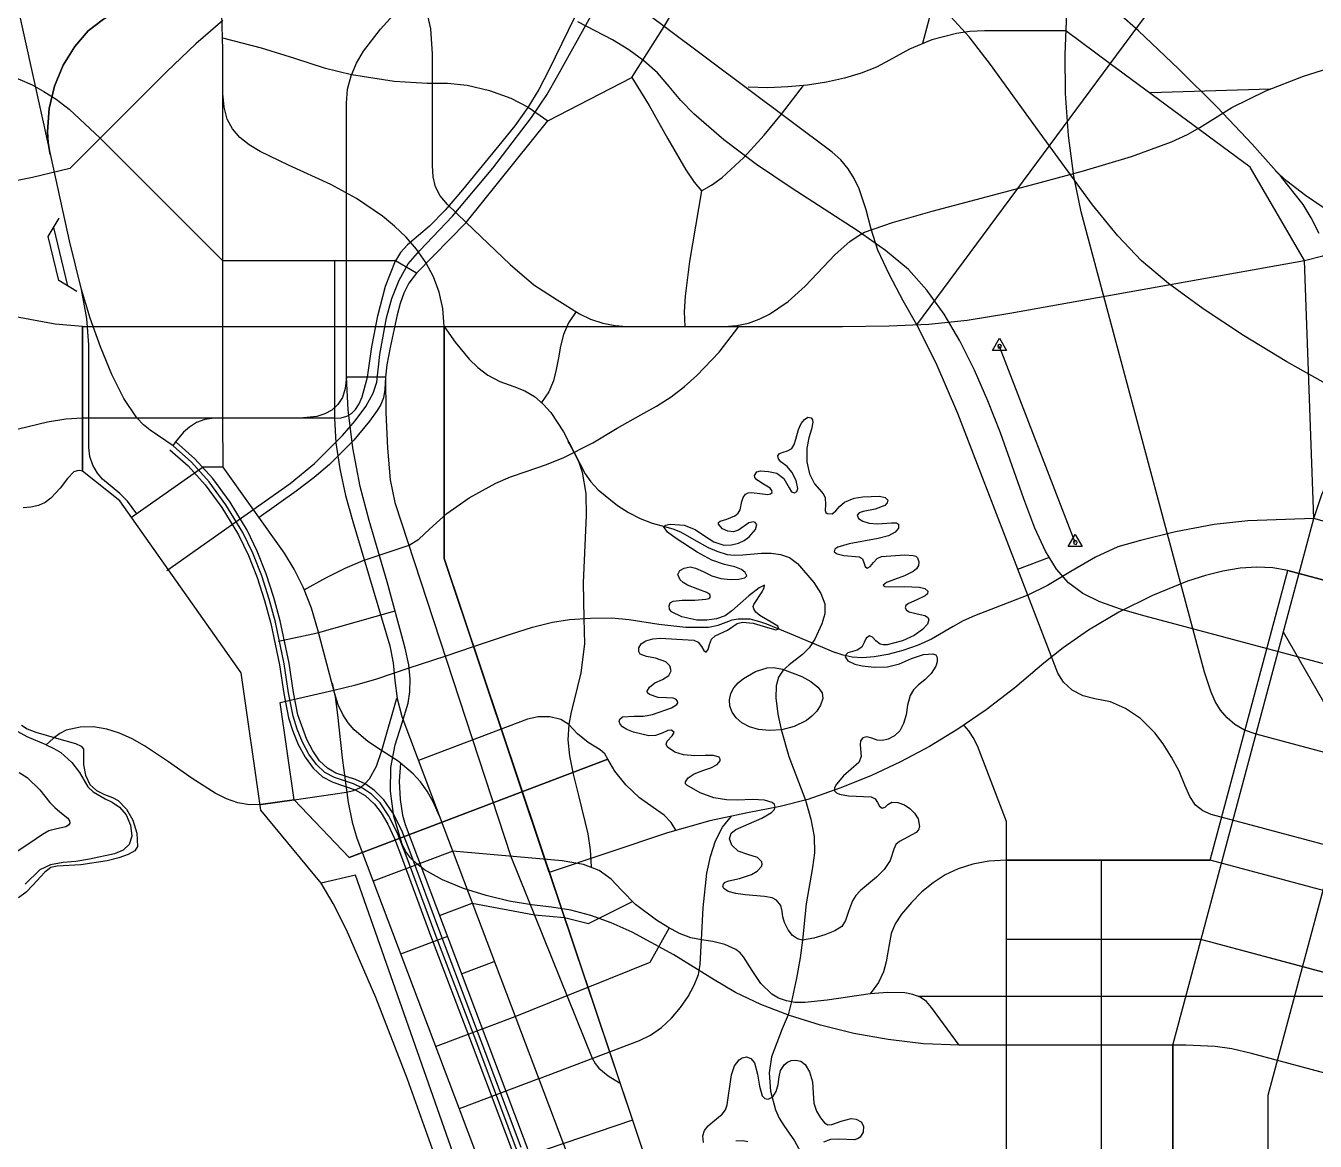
# Model space of a CAD drawing. Header units: millimetres. Extents: x 2 to 2848, y 1 to 2248.
# Drawn here: x 273.6 to 444.8, y 432.2 to 580.4 of the extents above; entities that cross this region are included whole.
import ezdxf

# ---------------------------------------------------------------- set-up
doc = ezdxf.new("R2010")
doc.units = ezdxf.units.MM
for name, color, linetype in [('100m', 7, 'CONTINUOUS'), ('1x', 7, 'CONTINUOUS'), ('1xx', 7, 'CONTINUOUS'), ('1x淵', 7, 'CONTINUOUS'), ('200m', 7, 'CONTINUOUS'), ('冶城港線', 7, 'CONTINUOUS'), ('基線', 7, 'CONTINUOUS'), ('市街地', 7, 'CONTINUOUS'), ('河川・湖沼', 7, 'CONTINUOUS'), ('浦州地鉄', 7, 'CONTINUOUS'), ('浦州市道', 7, 'CONTINUOUS'), ('浦州市電', 7, 'CONTINUOUS'), ('浦州環線', 7, 'CONTINUOUS'), ('海岸線', 7, 'CONTINUOUS'), ('清水線', 7, 'CONTINUOUS'), ('漣陽線', 7, 'CONTINUOUS'), ('端原單軌', 7, 'CONTINUOUS'), ('端原市道', 7, 'CONTINUOUS'), ('臨海線', 7, 'CONTINUOUS'), ('自轉車道・登山道', 7, 'CONTINUOUS'), ('航路', 7, 'CONTINUOUS'), ('西原電鉄', 7, 'CONTINUOUS'), ('車廠', 7, 'CONTINUOUS'), ('高速道路', 7, 'CONTINUOUS')]:
    doc.layers.add(name, color=color, linetype=linetype)

msp = doc.modelspace()

# ---------------------------------------------------------------- linework, layer by layer
at = {"layer": '100m', "color": 1}
msp.add_lwpolyline([(376.72152, 458.9245), (376.055693, 459.066356), (375.413223, 459.5378), (374.826758, 460.281644), (374.32895, 461.2407), (374.123176, 462.023877), (374.03766, 462.765438), (373.839142, 463.49378), (373.29436, 464.2373), (372.687382, 464.512823), (371.684367, 464.690181), (369.12408, 464.940675), (367.883738, 465.108948), (366.881216, 465.369331), (366.274978, 465.769392), (366.169987, 466.036667), (366.22349, 466.3567), (366.477108, 466.604446), (366.961371, 466.785006), (368.376361, 467.1037), (369.977518, 467.631044), (370.69449, 468.072416), (371.2739, 468.6853), (371.396988, 469.00915), (371.338266, 469.3282), (370.75014, 469.8745), (369.454061, 470.290563), (368.18703, 470.7403), (367.350997, 471.514011), (367.055686, 472.351238), (367.251178, 473.103545), (367.88755, 473.6225), (371.343056, 475.122763), (372.602913, 475.873189), (372.967375, 476.232788), (373.09829, 476.576), (373.000851, 476.916969), (372.71942, 477.178456), (371.669906, 477.493475), (370.080395, 477.582031), (368.08153, 477.5051), (366.639213, 477.533914), (364.954532, 477.831238), (363.152278, 478.465667), (361.35724, 479.5058), (361.213762, 479.690106), (361.209177, 479.919822), (361.57272, 480.456375), (362.35993, 480.997241), (363.48287, 481.4242), (364.5537, 481.777925), (365.388509, 482.219175), (365.813689, 482.707263), (365.818415, 482.956155), (365.65563, 483.2015), (364.926699, 483.453322), (363.811486, 483.430175), (362.439161, 483.373316), (360.93889, 483.524), (359.799846, 483.872925), (358.80268, 484.5409), (358.62496, 484.948556), (358.760425, 485.346125), (359.43757, 486.0339), (359.701306, 486.486063), (359.36127, 486.8162), (358.863651, 486.741992), (358.11121, 486.412738), (357.227384, 486.088789), (356.33561, 486.0305), (354.274045, 486.554013), (353.411403, 486.887848), (352.83348, 487.2399), (352.504408, 487.610845), (352.386264, 487.952438), (352.490477, 488.272636), (352.82848, 488.5794), (354.375653, 488.639025), (355.606361, 488.670891), (356.83001, 488.8731), (359.329854, 489.759588), (360.027216, 490.214452), (360.167554, 490.438337), (360.14225, 490.6574), (359.907806, 490.915006), (359.572704, 491.044814), (358.668492, 491.093163), (357.56555, 491.146705), (356.39981, 491.5497), (356.172234, 491.758681), (356.110353, 491.998152), (356.406698, 492.529713), (357.134896, 493.066692), (358.141, 493.5314), (358.973047, 494.041975), (359.287234, 494.67855), (359.138331, 495.323525), (358.58111, 495.8593), (357.235184, 496.364763), (356.014634, 496.5787), (355.180557, 496.905663), (354.990039, 497.23795), (354.99405, 497.7502), (355.299637, 498.249589), (355.953012, 498.645113), (356.853622, 498.90843), (357.90091, 499.0112), (360.030324, 498.8822), (362.3172, 498.7589), (362.900102, 498.502041), (363.309971, 497.930725), (363.633232, 497.375347), (363.95631, 497.1663), (364.215681, 497.510638), (364.382888, 498.188725), (364.630708, 498.89835), (365.13192, 499.3373), (366.782936, 500.077813), (368.07279, 500.9522), (368.777157, 501.140888), (370.1863, 500.9932), (372.387997, 500.3381), (373.211262, 500.141913), (373.60289, 500.2392), (373.436321, 500.605695), (372.812461, 501.015363), (371.06903, 502.0202), (370.551382, 502.474242), (370.272559, 502.893138), (370.188764, 503.243989), (370.2562, 503.4939), (371.370542, 505.18515), (371.665029, 505.749469), (371.68888, 506.0415), (370.959048, 505.707914), (369.598859, 504.654263), (367.36783, 502.6515), (366.46703, 501.979711), (365.303966, 501.569738), (364.012024, 501.391795), (362.72459, 501.4161), (360.730298, 501.835413), (359.33731, 502.5089), (359.069203, 502.867273), (359.020839, 503.301838), (359.182593, 503.698883), (359.54484, 503.9447), (360.759171, 504.065098), (362.41638, 504.087763), (363.885602, 504.181245), (364.352572, 504.307217), (364.53597, 504.5141), (364.409403, 504.811396), (364.036663, 505.071183), (362.827093, 505.544838), (361.456111, 506.068273), (360.881607, 506.390287), (360.47257, 506.7747), (360.195467, 507.481913), (360.434286, 507.98505), (361.024842, 508.312238), (361.80295, 508.4916), (362.516973, 508.330044), (363.528139, 507.858025), (364.69849, 507.312769), (365.89007, 506.9315), (367.139717, 506.801481), (368.267485, 506.8521), (369.069123, 507.034494), (369.34038, 507.2998), (369.129102, 507.727367), (368.625137, 508.124813), (367.740439, 508.489052), (366.38696, 508.817), (364.695312, 509.362888), (362.75993, 510.4409), (359.944693, 512.250738), (358.824025, 513.100414), (358.31021, 513.7962), (358.522694, 514.037659), (359.15816, 514.15745), (361.03451, 514.0126), (362.479649, 513.444841), (363.738668, 512.614975), (364.95806, 511.828722), (366.28432, 511.3918), (367.306298, 511.398454), (368.216884, 511.619805), (369.004372, 511.996356), (369.657056, 512.468613), (370.511188, 513.462264), (370.68563, 514.1248), (370.467089, 514.380836), (370.2124, 514.48328), (369.616586, 514.334713), (368.23327, 513.375), (367.573541, 513.150061), (366.809105, 513.219413), (366.092564, 513.558783), (365.57652, 514.1439), (365.571396, 514.378837), (365.801541, 514.551036), (366.706719, 514.837038), (367.770212, 515.261545), (368.198252, 515.606877), (368.47018, 516.0842), (368.699795, 517.174763), (368.862718, 517.699911), (369.15684, 518.1409), (369.498967, 518.320564), (369.964877, 518.365667), (371.07818, 518.234813), (372.117016, 518.113577), (372.489842, 518.170703), (372.70165, 518.3672), (372.680709, 518.649202), (372.434208, 518.928481), (371.560573, 519.48545), (370.672833, 520.051269), (370.408703, 520.34161), (370.36308, 520.6391), (370.678436, 521.095866), (371.162288, 521.227375), (372.22593, 521.1558), (373.328636, 520.923938), (374.26863, 520.2087), (374.947213, 518.979588), (375.274658, 518.461561), (375.66187, 518.3), (375.976366, 518.49723), (376.096006, 518.876105), (375.891374, 519.952638), (375.329282, 521.077302), (374.69104, 521.7978), (373.843851, 522.445763), (373.567479, 522.814702), (373.46218, 523.2147), (373.661099, 523.565566), (374.148089, 523.725275), (374.753996, 523.877747), (375.30967, 524.2069), (375.629018, 524.732188), (375.864383, 525.4446), (376.20506, 526.7519), (376.554856, 527.510547), (376.984216, 528.072075), (377.443684, 528.352016), (377.8838, 528.2659), (378.062632, 528.031468), (378.108225, 527.701761), (377.922953, 526.793963), (377.574507, 525.617383), (377.30941, 524.2469), (377.305808, 522.444639), (377.64997, 520.849463), (378.318012, 519.49753), (379.28605, 518.425), (379.586526, 518.065063), (379.7401, 517.648523), (379.779581, 516.759763), (379.750567, 515.98697), (379.818522, 515.715392), (379.99913, 515.5584), (380.652545, 515.545686), (381.160474, 515.927463), (381.666331, 516.500658), (382.31353, 517.0622), (383.606615, 517.604063), (384.74643, 517.8049), (386.953611, 517.859675), (387.721761, 517.707503), (388.07114, 517.3365), (387.992113, 516.977353), (387.653339, 516.650475), (386.3883, 516.1554), (384.791817, 515.843763), (384.23827, 515.656758), (383.99338, 515.3681), (384.155813, 514.906606), (384.724834, 514.538), (385.598472, 514.295469), (386.67476, 514.2122), (388.564939, 514.336), (389.198274, 514.332913), (389.48884, 514.1562), (389.456229, 513.625184), (389.025335, 513.09745), (388.144043, 512.619366), (386.76024, 512.2373), (382.936084, 511.566113), (381.429885, 511.111527), (381.017818, 510.828691), (380.92437, 510.499), (381.332256, 510.221769), (382.213951, 510.01395), (384.28102, 509.8049), (384.686156, 509.558773), (384.891274, 509.048113), (385.048187, 508.544745), (385.30871, 508.3205), (385.70807, 508.557939), (386.151535, 509.074238), (386.654708, 509.597867), (387.23319, 509.8573), (390.311745, 510.078638), (391.421239, 510.01878), (391.793068, 509.890951), (392.0142, 509.6768), (392.187953, 509.136838), (392.124382, 508.66085), (391.855443, 508.242313), (391.41309, 507.8747), (390.252956, 507.297295), (388.937284, 506.813763), (387.86269, 506.403748), (387.42579, 506.0469), (387.670969, 505.902054), (388.306475, 505.851261), (390.251787, 505.870563), (392.268361, 505.782258), (392.992944, 505.596957), (393.36283, 505.2638), (393.325741, 504.92851), (393.014707, 504.634022), (391.924105, 504.118), (390.79763, 503.616828), (390.441755, 503.340903), (390.34189, 503.0316), (390.52188, 502.723063), (390.890429, 502.51462), (391.938395, 502.264463), (392.976176, 502.014023), (393.331993, 501.805229), (393.49416, 501.4962), (393.31664, 500.899545), (392.670745, 500.154513), (391.560173, 499.371398), (389.98862, 498.6605), (387.97577, 498.1431), (387.455372, 498.120816), (387.042424, 498.228733), (386.452649, 498.672838), (386.033976, 499.150748), (385.61394, 499.3378), (385.202587, 499.024473), (384.935555, 498.421188), (384.59818, 497.801458), (383.9758, 497.4388), (382.744456, 497.056481), (382.465118, 496.815663), (382.385224, 496.556825), (382.749425, 496.030356), (383.68838, 495.5676), (384.670567, 495.349173), (386.255507, 495.173863), (388.034387, 495.20542), (389.59839, 495.6076), (391.215678, 496.318719), (392.800896, 496.831725), (394.036092, 496.944269), (394.42307, 496.787133), (394.60331, 496.454), (394.604999, 495.866345), (394.452832, 495.313238), (393.817608, 494.31805), (392.958976, 493.483213), (392.13828, 492.8235), (391.462056, 492.141944), (391.026307, 491.425475), (390.6732, 490.1098), (390.487168, 488.823623), (390.162355, 487.667563), (389.663549, 486.71597), (388.95554, 486.0432), (388.117616, 485.613684), (387.365206, 485.424375), (386.657273, 485.468578), (385.95278, 485.7396), (385.284925, 485.925469), (384.756284, 485.781375), (384.439291, 485.396194), (384.40638, 484.8588), (384.517362, 483.317438), (384.19993, 482.4924), (382.190779, 480.716175), (381.227364, 479.617097), (380.989362, 479.13587), (381.00275, 478.7463), (381.245578, 478.477551), (381.648397, 478.291211), (382.819962, 478.096213), (385.82852, 477.9301), (386.373387, 477.67075), (386.699237, 477.1819), (386.955132, 476.69035), (387.29013, 476.4229), (387.696975, 476.552192), (388.072947, 476.922788), (388.584637, 477.238989), (389.39863, 477.2051), (390.26427, 476.865402), (390.998244, 476.399413), (391.60389, 475.793717), (392.08455, 475.0349), (392.269849, 474.0204), (392.131444, 473.554569), (391.82688, 473.1949), (389.59601, 472.0089), (389.13075, 471.608064), (388.847271, 470.984338), (388.37337, 469.4944), (387.59162, 468.29407), (386.53941, 467.270113), (384.42126, 465.5202), (383.824102, 464.834303), (383.386326, 464.123395), (382.833891, 462.725588), (382.453898, 461.524861), (381.93629, 460.7193), (381.005853, 460.151103), (379.710356, 459.5965), (378.224196, 459.154622), (376.72177, 458.9246)], close=True, dxfattribs=at)
for points in [[(272.754324, 481.190597), (273.804818, 480.497184), (275.469109, 478.8592), (276.810747, 477.213791), (277.457927, 476.511096), (278.14127, 475.9539), (279.185163, 475.114303), (279.414957, 474.764554), (279.446904, 474.45945), (279.278694, 474.197453), (278.908018, 473.977022), (277.55003, 473.6547), (276.679605, 473.408342), (275.833815, 472.964913), (274.166871, 471.78245), (272.450662, 470.698538)], [(363.58586, 432.0364), (363.503809, 432.915129), (363.742046, 433.638542), (364.208403, 434.247737), (364.810713, 434.783813), (366.054515, 435.801002), (366.511672, 436.364313), (366.73611, 437.0189), (367.311184, 441.019763), (367.717052, 442.221111), (368.30562, 443.038), (368.729595, 443.301363), (369.287671, 443.404825), (369.865617, 443.215075), (370.3492, 442.5988), (370.747968, 441.13012), (371.004588, 439.513288), (371.394561, 438.234911), (371.72565, 437.874709), (372.19339, 437.7816), (372.777888, 438.102022), (373.218649, 438.810925), (373.504773, 439.748016), (373.62536, 440.753), (373.813524, 441.592008), (374.342905, 442.412613), (374.743561, 442.726966), (375.239133, 442.929861), (375.832825, 442.985679), (376.52784, 442.8588), (377.088492, 442.390545), (377.640387, 441.413238), (378.041499, 440.089486), (378.1498, 438.5819), (378.24349, 437.268658), (378.604881, 436.183388), (379.117175, 435.316123), (379.66357, 434.6569), (380.106351, 434.400611), (380.631862, 434.410994), (381.859785, 434.853775), (383.204761, 435.229244), (383.876587, 435.155486), (384.52421, 434.7814), (384.833465, 434.189119), (384.792506, 433.4276), (384.39104, 432.746331), (384.051899, 432.513755), (383.61877, 432.3948), (381.535379, 432.487), (380.442016, 432.446691), (379.50394, 432.0863)], [(369.466093, 432.135011), (368.820554, 432.276238), (367.896087, 432.203395)]]:
    msp.add_lwpolyline(points, dxfattribs=at)
at = {"layer": '1x', "color": 1}
for points in [[(461.88632, 479.5767), (436.95114, 486.2581), (435.422102, 486.805417), (434.145856, 487.538777), (433.092399, 488.434045), (432.231728, 489.467088), (431.533839, 490.613769), (430.96873, 491.849955), (430.11684, 494.4943), (413.73034, 555.6496), (412.741421, 560.365423), (412.033457, 565.792312), (411.640115, 571.36862), (411.59506, 576.5327), (412.027672, 587.69955)], [(484.27994, 496.4568), (441.18728, 508.0034), (439.189847, 508.372327), (437.068514, 508.464361), (434.849033, 508.306339), (432.557156, 507.925095), (430.218634, 507.347468), (427.859218, 506.600291), (423.180713, 504.704637), (418.72765, 502.452823), (414.706043, 500.059536), (411.321902, 497.739465), (408.78124, 495.7073), (404.913329, 492.429329), (401.118601, 489.515697), (397.353147, 486.928872), (393.573058, 484.631325), (389.734422, 482.585525), (385.79333, 480.753941), (381.705873, 479.099043), (377.42814, 477.5833), (373.775416, 476.647961), (369.42275, 475.812663), (364.414899, 474.754333), (358.79662, 473.1499), (343.1191, 467.8826), (329.14166, 509.5979), (329.14166, 540.4246), (328.972387, 542.784586), (328.488211, 544.982724), (327.724595, 547.024532), (326.717002, 548.91553), (325.500894, 550.661235), (324.111734, 552.267167), (322.584986, 553.738845), (320.956113, 555.081788), (317.533841, 557.40354), (314.128622, 559.276577), (308.50416, 561.8531), (304.742876, 563.642755), (303.247415, 564.548292), (302.014378, 565.534138), (301.04799, 566.655165), (300.35248, 567.966252), (299.932075, 569.522271), (299.791, 571.3781), (299.770389, 577.168133), (299.596712, 583.520863)], [(281.13848, 540.4246), (329.14166, 540.425), (366.34287, 540.4246), (367.997626, 540.53878), (369.544857, 540.863922), (370.993582, 541.373867), (372.352825, 542.042461), (374.838944, 543.750967), (377.075386, 545.780188), (381.087917, 549.96377), (383.008347, 551.69963), (383.978678, 552.387029), (384.96778, 552.9192), (388.660296, 554.239557), (393.939863, 555.751898), (407.156169, 559.210013), (414.040917, 561.084523), (420.408735, 563.008495), (425.733628, 564.946298), (427.840604, 565.909251), (429.4896, 566.8623), (433.74673, 569.482613), (438.243609, 571.708725), (443.242108, 573.669675), (449.0041, 575.4945)], [(281.13847, 540.4246), (281.13848, 521.2045)], [(343.1191, 467.8826), (354.14479, 434.9854), (358.32155, 422.5587), (358.687789, 420.906081), (358.944951, 418.71247), (359.344718, 413.292037), (359.946185, 407.476936), (360.455474, 404.789989), (361.17469, 402.4467), (362.04271, 400.776788), (363.190269, 398.979719), (366.003903, 395.33735), (368.975392, 392.186081), (370.320271, 391.002887), (371.46454, 390.1924), (373.852851, 388.947114), (375.335312, 388.403388), (377.030439, 388.017512), (378.953581, 387.868417), (381.120085, 388.03503), (383.545298, 388.596281), (386.24457, 389.6311), (411.82395, 401.3172), (444.97471, 416.4633)]]:
    msp.add_lwpolyline(points, dxfattribs=at)
at = {"layer": '1xx', "color": 2}
for points in [[(240.101, 690.196), (240.10105, 679.1336), (240.10105, 651.929), (240.334467, 640.399463), (240.90312, 630.6448), (241.446957, 626.983391), (242.302056, 623.0028), (244.3427, 615.299), (252.5147, 586.4161), (252.5147, 586.4161), (252.969694, 585.287158), (254.232129, 582.714662), (255.118069, 581.2688), (256.148187, 579.920111), (257.303257, 578.821282), (258.56405, 578.125), (269.03349, 574.5683), (272.81296, 573.210744), (274.449629, 572.491353), (276.030068, 571.643225), (277.638636, 570.590112), (279.359693, 569.255769), (283.47672, 565.4384)], [(332.08237, 554.2224), (329.58743, 556.6309), (328.628394, 557.77193), (328.027173, 558.982962), (327.716077, 560.306739), (327.62742, 561.786), (327.62742, 576.6367), (327.408151, 579.955038), (326.66119, 583.0198), (321.887, 598.682), (311.45138, 633.2156)], [(391.92737, 540.6117), (417.58565, 575.3139), (439.33728, 604.7369), (444.38235, 611.5651), (446.979678, 614.773553), (449.370091, 617.0311), (450.555003, 617.867567), (451.768944, 618.543447), (454.39159, 619.5163), (457.179653, 620.116311), (459.893171, 620.422537), (462.475141, 620.50952), (464.86856, 620.4518)], [(332.08237, 554.2224), (342.93352, 567.7396), (354.057, 573.4888), (358.36545, 580.2551), (366.71372, 594.4196), (369.668661, 599.258913), (372.66561, 603.9219), (373.383269, 605.248554), (373.917217, 606.647303), (374.542502, 609.354125), (374.758509, 611.428434), (374.78228, 612.2563)], [(405.32536, 508.1652), (397.35294, 528.8485), (394.474349, 535.560537), (391.92737, 540.6117), (390.085187, 543.830616), (388.265427, 547.27485), (386.751957, 550.564659), (385.82864, 553.3203), (385.193187, 555.925853), (384.250865, 558.7028), (383.603976, 560.061954), (382.807587, 561.351647), (381.837439, 562.534441), (380.66927, 563.5729), (358.36545, 580.2551), (330.30281, 601.1339), (321.887, 598.6819)], [(299.75151, 581.0367), (296.19385, 577.96325), (292.27925, 574.2409), (283.47672, 565.4384), (279.44729, 561.4089), (274.5052, 560.1995), (271.167235, 559.527384), (267.895524, 559.124425), (260.34999, 558.612), (258.494724, 558.362022), (256.748639, 557.867548), (255.112256, 557.138828), (253.586095, 556.186112), (252.170675, 555.019651), (250.866516, 553.649695), (249.674137, 552.086495), (248.59406, 550.3403)], [(425.88396, 444.9734), (439.8886, 497.2394), (444.6297, 514.9335), (443.387, 549.169), (436.17382, 561.5656), (417.58567, 575.3139), (411.68861, 579.6665), (400.88424, 579.6665), (398.965293, 579.583063), (397.165616, 579.34577), (393.883377, 578.487713), (390.95614, 577.248523), (388.30252, 575.7844), (386.543913, 574.87268), (384.530355, 574.079734), (382.304794, 573.412109), (379.910177, 572.87635), (377.389453, 572.479004), (374.785569, 572.226616), (372.141472, 572.125732), (369.50011, 572.1829)], [(332.08239, 554.2224), (325.4875, 547.4872), (322.68117, 549.1242), (299.79083, 549.1242), (299.79083, 572.3042)], [(422.93645, 571.5104), (438.81145, 571.9734)], [(328.49819, 475.4597), (327.73839, 477.210336), (326.900078, 478.693904), (325.99695, 479.946686), (325.042701, 481.004959), (323.035625, 482.683104), (320.988419, 484.018575), (319.010648, 485.301612), (317.211882, 486.822453), (316.413865, 487.76275), (315.701687, 488.871336), (315.089043, 490.184493), (314.58963, 491.7385), (312.40681, 500.139), (311.541088, 502.994541), (310.475436, 505.719075), (309.260769, 508.194647), (307.948, 510.3033), (299.80963, 521.7157), (299.79083, 528.219), (299.79083, 540.4246), (299.791, 549.1242), (283.47672, 565.4383)], [(443.387, 549.169), (445.810454, 549.788177), (448.037981, 550.675642), (450.030377, 551.723258), (451.748434, 552.822888), (454.204712, 554.745639), (455.09317, 555.5788), (465.49471, 550.8615), (468.135597, 549.905597), (471.247055, 549.195075), (474.618505, 548.788266), (478.039371, 548.7435), (495.676946, 549.5572), (500.118027, 549.861692), (503.95935, 550.490137), (505.740037, 551.001203), (507.472706, 551.683689), (509.19133, 552.56774), (510.929884, 553.6835), (527.110927, 549.3478), (545.722591, 538.6022)], [(332.08239, 554.2224), (337.92889, 548.6565), (341.049464, 545.949725), (344.1496, 543.9325), (347.14303, 542.1084), (348.582794, 541.404467), (350.218349, 540.874788), (351.883106, 540.541064), (353.41048, 540.425), (382.05832, 540.4246), (388.22028, 540.489316), (393.492406, 540.742), (398.592387, 541.270234), (404.23791, 542.1616), (443.387, 549.169)], [(310.55468, 505.4307), (313.449698, 507.031375), (316.025395, 508.329066), (318.42604, 509.3333), (324.51145, 511.3839), (325.791664, 512.149625), (327.22343, 513.5005), (329.492576, 515.5692), (332.45869, 517.672025), (336.015249, 519.607337), (337.981657, 520.449165), (340.05573, 521.1735), (342.727202, 522.084631), (345.041948, 523.030864), (348.876156, 524.974712), (352.108146, 526.897205), (355.28771, 528.6905), (357.35617, 529.835844), (359.27703, 531.089342), (361.060344, 532.442841), (362.716166, 533.888187), (365.685549, 537.021814), (368.26561, 540.425)], [(329.14166, 540.4246), (330.635108, 538.340972), (332.482028, 536.053175), (333.629117, 534.955801), (334.973868, 533.955091), (336.552712, 533.100279), (338.40208, 532.4406), (339.874906, 531.883738), (341.168385, 531.096652), (342.30514, 530.117361), (343.307799, 528.983888), (345.001329, 526.40648), (346.42998, 523.6686)], [(299.79083, 528.219), (281.13847, 528.219), (278.928819, 528.0855), (276.497459, 527.715506), (271.365609, 526.449075), (266.53492, 524.785781), (262.79739, 523.0917)], [(479.56726, 432.2687), (458.83271, 468.182), (430.99054, 475.6062), (429.861252, 476.0854), (428.927406, 476.85215), (428.14981, 477.971625), (427.48927, 479.509), (426.721946, 481.360597), (425.735236, 483.231075), (424.631161, 484.971691), (423.51174, 486.4337), (421.597623, 488.338005), (419.63295, 489.688988), (417.616355, 490.544802), (415.54647, 490.9636), (413.972867, 491.351267), (412.542339, 492.113963), (411.388739, 493.154102), (410.64592, 494.3741), (405.32536, 508.1652)], [(458.83269, 468.182), (440.57548, 499.8045)], [(276.31583, 484.8372), (273.79139, 485.925923), (271.502891, 487.208489)], [(328.49814, 475.4597), (345.59954, 430.1592)], [(341.67068, 440.4725), (355.09429, 445.5706), (356.573733, 446.300136), (358.002202, 447.320177), (359.337493, 448.561657), (360.537401, 449.955512), (361.559721, 451.432679), (362.362247, 452.924092), (362.902775, 454.360687), (363.1391, 455.6734), (363.32616, 458.9475), (363.553556, 463.181933), (364.046418, 467.792687), (364.508121, 470.024571), (365.175058, 472.092998), (366.093518, 473.912123), (367.30979, 475.3961)], [(385.70479, 451.8039), (380.017247, 450.94435), (377.031082, 450.636544), (375.714364, 450.651323), (374.59597, 450.8312), (373.555556, 451.22034), (372.665114, 451.752592), (371.222349, 453.158288), (370.044092, 454.871989), (368.90676, 456.7174), (368.466563, 457.231892), (367.883316, 457.668389), (366.426699, 458.328688), (364.814965, 458.740867), (363.32617, 458.9475), (361.926387, 459.233767), (360.417146, 459.812334), (358.863207, 460.613966), (357.329327, 461.569425), (354.580783, 463.664878), (352.68958, 465.5448), (351.347471, 466.993789), (349.744519, 468.146537), (347.646257, 468.974067), (344.81822, 469.4474), (330.28268, 470.7207)], [(397.53645, 444.9734), (393.8534, 449.9819), (393.188348, 450.768718), (392.360179, 451.328616), (391.399948, 451.695187), (390.338711, 451.902025), (388.037435, 451.970872), (385.70479, 451.8039)], [(479.56726, 432.2687), (436.34904, 443.8591), (433.725412, 444.470989), (431.530855, 444.805388), (427.6328, 444.9734), (397.53646, 444.973)], [(425.88396, 444.9734), (425.88396, 430.4633), (434.54034, 411.6723)]]:
    msp.add_lwpolyline(points, dxfattribs=at)
at = {"layer": '1x淵', "color": 1}
for points in [[(461.88632, 479.5767), (436.95114, 486.2581), (435.422102, 486.805417), (434.145856, 487.538777), (433.092399, 488.434045), (432.231728, 489.467088), (431.533839, 490.613769), (430.96873, 491.849955), (430.11684, 494.4943), (413.73034, 555.6496), (412.741421, 560.365423), (412.033457, 565.792312), (411.640115, 571.36862), (411.59506, 576.5327), (412.027672, 587.69955)], [(484.279938, 496.4568), (441.18728, 508.0034), (439.189847, 508.372327), (437.068514, 508.464361), (434.849033, 508.306339), (432.557156, 507.925095), (430.218634, 507.347468), (427.859218, 506.600291), (423.180713, 504.704637), (418.72765, 502.452823), (414.706043, 500.059536), (411.321902, 497.739465), (408.78124, 495.7073), (404.913329, 492.429329), (401.118601, 489.515697), (397.353147, 486.928872), (393.573058, 484.631325), (389.734422, 482.585525), (385.79333, 480.753941), (381.705873, 479.099043), (377.42814, 477.5833), (373.775416, 476.647961), (369.42275, 475.812663), (364.414899, 474.754333), (358.79662, 473.1499), (343.1191, 467.8826), (329.14166, 509.5979), (329.14166, 540.4246), (328.972387, 542.784586), (328.488211, 544.982724), (327.724595, 547.024532), (326.717002, 548.91553), (325.500894, 550.661235), (324.111734, 552.267167), (322.584986, 553.738845), (320.956113, 555.081788), (317.533841, 557.40354), (314.128622, 559.276577), (308.50416, 561.8531), (304.742876, 563.642755), (303.247415, 564.548292), (302.014378, 565.534138), (301.04799, 566.655165), (300.35248, 567.966252), (299.932075, 569.522271), (299.791, 571.3781), (299.770389, 577.168133), (299.596712, 583.520863)], [(281.13848, 540.4246), (329.14166, 540.425), (366.34287, 540.4246), (367.997626, 540.53878), (369.544857, 540.863922), (370.993582, 541.373867), (372.352825, 542.042461), (374.838944, 543.750967), (377.075386, 545.780188), (381.087917, 549.96377), (383.008347, 551.69963), (383.978678, 552.387029), (384.96778, 552.9192), (388.660296, 554.239557), (393.939863, 555.751898), (407.156169, 559.210013), (414.040917, 561.084523), (420.408735, 563.008495), (425.733628, 564.946298), (427.840604, 565.909251), (429.4896, 566.8623), (433.74673, 569.482613), (438.243609, 571.708725), (443.242108, 573.669675), (449.0041, 575.4945)], [(343.1191, 467.8826), (354.14479, 434.9854), (358.32155, 422.5587), (358.687789, 420.906081), (358.944951, 418.71247), (359.344718, 413.292037), (359.946185, 407.476936), (360.455474, 404.789989), (361.17469, 402.4467), (362.04271, 400.776788), (363.190269, 398.979719), (366.003903, 395.33735), (368.975392, 392.186081), (370.320271, 391.002887), (371.46454, 390.1924), (373.852851, 388.947114), (375.335312, 388.403388), (377.030439, 388.017512), (378.953581, 387.868417), (381.120085, 388.03503), (383.545298, 388.596281), (386.24457, 389.6311), (411.82395, 401.3172), (444.97471, 416.4633)]]:
    msp.add_lwpolyline(points, dxfattribs=at)
at = {"layer": '200m', "color": 1}
msp.add_lwpolyline([(373.97353, 486.8539), (372.332659, 486.758268), (370.899477, 486.902839), (369.680594, 487.2525), (368.682619, 487.772138), (367.912161, 488.426639), (367.375831, 489.180892), (367.080237, 489.999783), (367.03199, 490.8482), (367.227567, 491.662317), (367.631714, 492.410045), (368.201649, 493.084079), (368.894594, 493.677113), (370.47839, 494.590948), (372.04086, 495.0931), (372.929881, 495.103759), (374.076786, 494.885444), (376.649675, 493.921075), (377.82837, 493.254616), (378.770374, 492.518369), (379.352042, 491.752131), (379.44973, 490.9957), (379.119838, 490.114798), (378.6213, 489.337366), (377.987778, 488.66355), (377.252931, 488.0935), (375.613912, 487.265284), (373.97353, 486.8539)], close=True, dxfattribs=at)
at = {"layer": '冶城港線', "color": 1}
msp.add_lwpolyline([(288.36526, 515.5251), (287.095845, 517.204338), (286.09619, 518.2157), (283.81917, 520.1157), (283.126139, 520.945875), (282.533942, 521.978925), (282.121067, 523.138688), (281.966, 524.349), (281.966, 537.9963), (281.721984, 541.478063), (281.01851, 545.3229)], dxfattribs=at)
msp.add_lwpolyline([(288.36526, 515.5251), (287.095845, 517.204338), (286.09619, 518.2157), (283.81917, 520.1157), (283.126139, 520.945875), (282.533942, 521.978925), (282.121067, 523.138688), (281.966, 524.349), (281.966, 537.9963), (281.721984, 541.478063), (281.01851, 545.3229)], dxfattribs=at)
at = {"layer": '基線', "color": 1}
for points in [[(403.819695, 537.241797), (401.968546, 537.241797), (402.894121, 538.844904)], [(413.873695, 511.179797), (412.022546, 511.179797), (412.948121, 512.782904)]]:
    msp.add_lwpolyline(points, close=True, dxfattribs=at)
at = {"layer": '基線', "color": 7}
for points in [[(402.894118, 538.0415), (402.64929, 537.877911), (402.706735, 537.589117), (402.995529, 537.531672), (403.159118, 537.7765), (403.081501, 537.963883), (402.894118, 538.0415)], [(412.948118, 511.9795), (412.70329, 511.815911), (412.760735, 511.527117), (413.049529, 511.469672), (413.213118, 511.7145), (413.135501, 511.901883), (412.948118, 511.9795)]]:
    msp.add_lwpolyline(points, close=True, dxfattribs=at)
at = {"layer": '基線', "color": 1}
msp.add_lwpolyline([(412.94835, 511.7152), (402.89419, 537.7767)], dxfattribs=at)
at = {"layer": '市街地', "color": 7}
for points in [[(312.8101, 466.4723), (304.80114, 476.1951), (302.19036, 494.3958), (286.08718, 517.2499), (281.13848, 521.2045), (281.13848, 540.4246), (329.14166, 540.4246), (329.14166, 509.5979), (354.14478, 434.9854), (331.52292, 427.3125), (317.3677, 467.5292)], [(562.81108, 377.8376), (505.66, 418.912), (496, 421.5), (421.53086, 386.5088), (403.8203, 424.1375), (403.8203, 469.5135), (430.87396, 469.5135), (441.18728, 508.0034), (484.27994, 496.4568), (495.32516, 537.6781), (562.93554, 519.562), (557.72542, 500.1177), (555.013885, 489.9972), (559.75308, 477.1621), (569.217274, 453.0308), (581.269785, 455.3498), (618.93692, 428.8033), (620.130594, 428.1426), (597.300677, 396.3491), (627.625129, 374.5761), (612.47914, 353.0421), (572.36466, 342.2934)]]:
    msp.add_lwpolyline(points, close=True, dxfattribs=at)
at = {"layer": '河川・湖沼', "color": 4}
msp.add_lwpolyline([(292.32604, 508.0115), (308.6963, 519.5642), (311.941118, 522.2346), (315.641967, 525.913525), (317.334537, 527.876313), (318.746473, 529.785387), (319.74623, 531.538799), (320.20226, 533.0346), (320.620285, 536.688675), (321.511875, 541.5705), (322.228437, 544.12103), (323.175207, 546.55755), (324.389458, 548.739745), (325.90846, 550.5273), (330.246573, 555.046703), (335.637062, 561.4253), (340.74692, 568.154672), (342.780048, 571.179518), (344.24314, 573.7264), (348.639724, 581.607486)], dxfattribs=at)
at = {"layer": '浦州地鉄', "color": 5}
msp.add_lwpolyline([(494.41196, 432.1451), (492.428785, 431.072166), (490.636638, 430.342525), (488.938911, 430.033672), (487.239, 430.2231), (436.34904, 443.8591), (433.725412, 444.470989), (431.530855, 444.805387), (427.6328, 444.9734), (397.53646, 444.9734)], dxfattribs=at)
at = {"layer": '浦州市道', "color": 1}
for points in [[(444.97471, 416.4635), (438.57581, 430.4214), (438.57581, 438.3346), (454.00094, 495.902), (454.531628, 498.639625), (454.570325, 499.975372), (454.41499, 501.3465), (452.28009, 512.73), (444.62969, 514.9335)], [(413.27887, 401.979), (413.58155, 403.3983), (403.82031, 424.1375), (403.82031, 469.5135), (403.82031, 474.6805), (399.95284, 484.7023), (399.401498, 485.848025), (398.829034, 486.708975), (398.19791, 487.439)], [(403.82031, 469.5135), (401.4634, 469.384352), (399.337532, 469.007002), (397.414989, 468.396591), (395.668053, 467.568263), (394.069004, 466.537157), (392.590124, 465.318417), (391.203696, 463.927184), (389.882, 462.3786), (389.025846, 461.064465), (388.525787, 459.797897), (388.07262, 457.307925), (387.858848, 456.034754), (387.479841, 454.709616), (386.805266, 453.307625), (385.70479, 451.8039)], [(495.870806, 452.0977), (430.87395, 469.5135), (403.82031, 469.5135)], [(416.38389, 469.5136), (416.38389, 425.0026), (432.97408, 388.9975)], [(493.317391, 441.9281), (429.63314, 458.9922), (403.82036, 458.9922)], [(392.14954, 451.4609), (431.92181, 451.4609), (454.35653, 451.4609)]]:
    msp.add_lwpolyline(points, dxfattribs=at)
at = {"layer": '浦州市電', "color": 6}
for points in [[(440.12608, 399.5469), (425.88396, 430.4633), (425.88396, 444.9734), (439.8886, 497.2394), (444.6297, 514.9335), (445.685911, 518.1124), (446.897519, 520.752217), (449.309275, 525.072763), (450.270595, 527.082569), (450.909658, 529.211452), (451.107051, 531.623949), (450.74336, 534.4846)], [(501.05468, 456.8135), (487.13594, 460.5155), (476.737, 463.309), (458.83271, 468.182), (430.99054, 475.6062), (429.861252, 476.085398), (428.927406, 476.852137), (428.14981, 477.971583), (427.48927, 479.5089), (426.721946, 481.360555), (425.735236, 483.231063), (424.631161, 484.971689), (423.51174, 486.4337), (421.597623, 488.338005), (419.63295, 489.688988), (417.616355, 490.544802), (415.54647, 490.9636), (413.972867, 491.351267), (412.542339, 492.113963), (411.388739, 493.154102), (410.64592, 494.3741), (405.32536, 508.1652), (409.50886, 509.7881)], [(493.3174, 441.9281), (443.84674, 455.1837), (429.63314, 458.9922)], [(448.71854, 430.4354), (403.82028, 430.4355), (403.82028, 444.9626)]]:
    msp.add_lwpolyline(points, dxfattribs=at)
at = {"layer": '浦州環線', "color": 1}
msp.add_lwpolyline([(465.31372, 545.5828), (462.041883, 546.746166), (458.307956, 548.519564), (454.349832, 550.708446), (450.405405, 553.118262), (443.509212, 557.822505), (441.033232, 559.727833), (439.52252, 561.0759)], dxfattribs=at)
msp.add_lwpolyline([(465.31372, 545.5828), (462.041883, 546.746166), (458.307956, 548.519564), (454.349832, 550.708446), (450.405405, 553.118262), (443.509212, 557.822505), (441.033232, 559.727833), (439.52252, 561.0759)], dxfattribs=at)
at = {"layer": '海岸線', "color": 4}
for points in [[(328.476832, 428.6934), (324.287087, 440.445341), (320.106383, 451.279112), (316.194221, 460.264753), (314.419936, 463.773911), (312.8101, 466.4723), (304.80114, 476.1951), (302.19036, 494.3958), (286.08718, 517.2498), (281.13848, 521.2045), (280.799975, 521.281888), (280.440226, 521.261748), (280.00982, 521.0985), (279.136305, 520.234023), (278.172863, 518.932438), (276.949474, 517.598133), (276.187169, 517.045083), (275.29612, 516.6355), (274.266289, 516.401588), (273.251156, 516.339189)], [(273.04028, 487.4752), (273.79897, 486.991546), (274.925799, 486.550206), (277.701127, 485.75785), (280.200767, 485.024894), (280.982986, 484.657804), (281.25922, 484.2781), (281.29078, 482.181563), (281.554622, 480.817305), (282.1327, 479.5823), (283.010522, 478.774091), (284.084357, 478.23695), (285.121935, 477.841109), (285.89098, 477.4568), (286.999973, 476.318116), (287.845497, 474.831375), (288.351493, 473.131147), (288.4419, 471.352), (288.094105, 470.791938), (287.224657, 470.282222), (285.953838, 469.83132), (284.40193, 469.4477), (280.935973, 468.916178), (277.78904, 468.7554), (276.919806, 468.543585), (276.122154, 467.962398), (274.544935, 466.210962), (273.667038, 465.300239), (272.664063, 464.539195)]]:
    msp.add_lwpolyline(points, dxfattribs=at)
at = {"layer": '清水線', "color": 7}
msp.add_lwpolyline([(445.326575, 552.753633), (444.283732, 554.845757), (443.19042, 556.5994), (440.335479, 560.223661), (436.434634, 564.630258), (431.774937, 569.53256), (426.64344, 574.643937), (421.327196, 579.67776), (416.113256, 584.347398)], dxfattribs=at)
at = {"layer": '清水線', "color": 1}
msp.add_lwpolyline([(445.326575, 552.753633), (444.283732, 554.845757), (443.19042, 556.5994), (440.335479, 560.223661), (436.434634, 564.630258), (431.774937, 569.53256), (426.64344, 574.643937), (421.327196, 579.67776), (416.113256, 584.347398)], dxfattribs=at)
at = {"layer": '漣陽線', "color": 7}
msp.add_lwpolyline([(328.08332, 594.5292), (286.08072, 582.2261), (284.987532, 581.817097), (283.92113, 581.245104), (281.904754, 579.663231), (280.103723, 577.582655), (278.59017, 575.10555), (277.436227, 572.334088), (276.714026, 569.370444), (276.4957, 566.31679), (276.598031, 564.788139), (276.85338, 563.2753)], dxfattribs=at)
at = {"layer": '漣陽線', "color": 1}
msp.add_lwpolyline([(276.85338, 563.2753), (276.598031, 564.788139), (276.4957, 566.31679), (276.714026, 569.370444), (277.436227, 572.334088), (278.59017, 575.10555), (280.103723, 577.582655), (281.904754, 579.663231), (283.92113, 581.245104), (284.987532, 581.817097), (286.08072, 582.2261), (328.08332, 594.5292)], dxfattribs=at)
at = {"layer": '端原單軌', "color": 6}
msp.add_lwpolyline([(304.81422, 476.9255), (309.25757, 477.5628), (316.55403, 469.8921), (323.19568, 472.4179), (350.89649, 482.9688)], dxfattribs=at)
at = {"layer": '端原單軌', "color": 1}
msp.add_lwpolyline([(350.89649, 482.9688), (323.19569, 472.4179), (316.55404, 469.8921), (309.25758, 477.5628), (304.81423, 476.9255)], dxfattribs=at)
at = {"layer": '端原市道', "color": 1}
for points in [[(392.71903, 578.0473), (394.169359, 583.549875), (394.788081, 586.585825), (395.12579, 589.7039), (395.420166, 592.666861), (395.957155, 595.282712), (396.652792, 597.564458), (397.42311, 599.5251), (401.24276, 608.3652)], [(299.74786, 578.7303), (304.851165, 577.424544), (309.281284, 576.03505), (313.224411, 574.782281), (316.86674, 573.8867), (322.534711, 572.99705), (326.90246, 572.7509), (329.62014, 572.7509), (332.191269, 572.483483), (335.156574, 571.770013), (338.0259, 570.743661), (340.30909, 569.5376), (342.93352, 567.7396)], [(354.057, 573.4888), (356.390818, 569.781413), (358.854975, 565.3529), (361.240659, 561.229113), (362.338821, 559.602069), (363.33906, 558.4359), (361.71236, 549.026088), (361.142956, 544.45852), (361.042375, 542.354164), (361.11145, 540.4247)], [(363.33906, 558.4359), (364.65656, 559.190337), (366.053219, 560.220434), (368.929446, 562.852075), (371.658608, 565.819753), (373.93157, 568.6124), (376.84321, 572.4132)], [(314.60582, 549.2193), (314.60582, 528.2186), (314.793488, 524.948408), (315.308864, 521.504937), (316.080505, 517.986823), (317.03697, 514.4927), (321.93176, 498.0224), (322.382463, 495.754578), (322.613381, 493.38785), (322.900364, 490.990222), (323.51926, 488.6297), (328.49819, 475.4597)], [(314.60582, 528.2186), (315.471456, 528.28307), (316.217782, 528.488356), (316.858612, 528.852277), (317.40776, 529.39265), (317.879039, 530.127291), (318.286263, 531.074019), (318.9638, 533.675), (319.559251, 537.697477), (320.357039, 541.842588), (321.387549, 545.766205), (322.68117, 549.1242)], [(325.4875, 547.4872), (324.489141, 546.170373), (323.790101, 544.843863), (323.298873, 543.45302), (322.92395, 541.9432), (321.973592, 537.610688), (321.548114, 535.338986), (321.3705, 533.675), (316.17708, 533.675)], [(281.13847, 540.4246), (277.493887, 540.709819), (274.153647, 541.323875), (271.110029, 541.904369), (269.697039, 542.06878), (268.35531, 542.0889), (262.800803, 541.863212), (259.982239, 541.921683), (257.45739, 542.2253)], [(346.66658, 542.3988), (345.667766, 540.881704), (345.022313, 539.342355), (344.614606, 537.792925), (344.329031, 536.245587), (344.049975, 534.712514), (343.661822, 533.205877), (343.048958, 531.737848), (342.09577, 530.3206)], [(321.37051, 533.675), (321.302144, 532.06218), (321.097169, 530.917537), (320.755766, 530.051952), (320.27812, 529.2763), (319.234355, 527.826144), (317.144721, 525.309975), (313.934612, 522.098069), (311.886064, 520.346925), (309.52942, 518.5607), (304.60156, 515.055)], [(321.37051, 533.675), (321.425321, 529.007684), (321.618099, 524.25155), (321.991362, 520.048016), (322.58763, 517.0385), (338.02243, 470.0325), (348.82681, 443.2321), (349.200771, 442.54766), (349.711644, 441.921533), (350.913856, 440.884837), (352.42827, 439.958)], [(314.60582, 528.219), (298.63744, 528.219), (297.391616, 528.060965), (296.294359, 527.644328), (295.351077, 527.055289), (294.567175, 526.38005), (293.499143, 525.115772), (293.13352, 524.5411)], [(346.42578, 523.677), (345.746805, 524.933512), (345.630106, 525.149476), (345.661933, 525.090577), (346.42578, 523.677), (347.020858, 522.390265), (347.460386, 521.04887), (347.946361, 518.236362), (348.030833, 515.307998), (347.86093, 512.3323), (347.62816, 506.36955), (347.72248, 501.6482), (347.773249, 498.26805), (347.30225, 494.425), (346.416594, 490.785425), (346.010816, 489.241562), (345.69377, 487.5333), (345.587835, 485.526238), (345.791646, 483.38185), (346.273754, 480.961838), (347.00271, 478.1279), (348.250028, 473.038237), (348.554858, 470.893517), (348.65472, 468.6484)], [(299.80964, 521.7157), (297.15105, 521.7157), (287.65502, 515.0247)], [(444.62969, 514.9335), (435.84643, 514.6102), (431.40607, 514.108928), (426.258255, 513.12025), (421.593898, 512.009397), (418.60391, 511.1416), (415.622182, 509.755161), (412.37701, 507.876413), (409.258377, 506.023708), (406.65627, 504.7154), (399.5898, 501.9892), (398.060034, 501.305458), (396.74825, 500.569637), (393.84883, 498.8881), (392.067761, 498.090595), (390.070442, 497.399712), (388.064758, 496.861848), (386.25859, 496.5234), (384.711866, 496.412453), (383.338396, 496.500425), (382.126914, 496.748709), (381.06615, 497.1187)], [(307.18125, 498.6177), (312.36136, 499.7262), (322.65937, 502.6526)], [(309.25756, 477.5628), (307.4045, 490.4628), (314.50886, 492.1156), (317.435815, 492.806695), (320.075494, 493.581238), (324.52312, 495.0654), (329.28885, 496.6302), (333.06336, 497.8951), (337.984945, 499.563738), (340.896805, 500.469367), (343.52237, 501.142), (345.80978, 501.485141), (348.57623, 501.6939), (351.363867, 501.720559), (353.71484, 501.5174), (357.677553, 500.878139), (361.238291, 500.475813), (364.258656, 500.49988), (365.52295, 500.731017), (366.60025, 501.1398), (367.3913, 501.453563), (368.189615, 501.608477), (369.725114, 501.564613), (371.040891, 501.253917), (371.97109, 500.9221), (374.96419, 499.6984)], [(374.96419, 499.6984), (381.06615, 497.1187)], [(314.29192, 493.0615), (314.669115, 491.221352), (315.000478, 488.838083), (315.635701, 483.108187), (316.417589, 477.203823), (316.932282, 474.602469), (317.56614, 472.457), (331.13524, 436.4969), (335.74231, 424.2815), (337.054065, 420.244439), (338.289291, 415.655838), (340.6417, 405.8649), (348.17201, 374.5743), (348.687216, 372.751755), (349.312265, 371.158217), (350.072314, 369.76248), (350.992521, 368.533338), (352.098044, 367.439584), (353.414042, 366.450014), (354.965671, 365.533421), (356.77809, 364.6586), (367.57052, 359.8778)], [(309.25756, 477.5628), (316.20296, 478.5781), (317.139126, 478.781114), (317.949352, 479.148387), (318.646389, 479.667142), (319.24299, 480.3246), (320.18589, 482.004512), (320.88007, 484.0859), (322.89305, 491.0334)], [(359.89449, 473.5072), (359.293486, 474.52505), (358.373306, 475.507309), (356.88985, 476.5473), (355.078649, 477.826819), (353.296867, 479.52705), (351.813237, 481.342781), (350.89649, 482.9688), (350.488634, 483.654169), (349.884068, 484.209225), (348.28117, 485.1696), (346.839454, 486.32925), (345.69377, 487.5333), (344.635061, 488.206014), (343.184717, 488.552788), (341.62073, 488.574417), (340.22109, 488.2717), (325.73252, 482.7753)], [(276.31583, 484.837), (277.347844, 484.374342), (278.26014, 483.812036), (279.736149, 482.513987), (280.764998, 481.19387), (281.36783, 480.1027), (281.869352, 479.290625), (282.539856, 478.628925), (284.14596, 477.6884), (285.068642, 477.238025), (286.057988, 476.553575), (286.938812, 475.555962), (287.53593, 474.1661), (287.67675, 472.727705), (287.335429, 471.625712), (286.556923, 470.843089), (285.38619, 470.3628), (282.070636, 469.645487), (280.242326, 469.365136), (278.55664, 469.2383), (276.892509, 468.93465), (275.46432, 468.2461), (273.541891, 466.331663)], [(323.37764, 482.4338), (323.181959, 480.007903), (323.32627, 477.5746), (323.646388, 475.526722), (323.97813, 474.2571), (337.34205, 438.8391), (341.93962, 426.6552), (346.82877, 422.9136)], [(330.28731, 470.7203), (319.72533, 466.7349)], [(328.53599, 462.1775), (332.89184, 463.8211), (341.14512, 462.2866), (345.11291, 461.9337), (348.32396, 461.1023), (354.15867, 464.0383)], [(328.00829, 444.7838), (338.573, 448.772), (345.47214, 451.5534), (348.25987, 452.677), (356.5095, 455.9926), (359.04173, 460.5129)], [(329.57875, 459.414), (323.37158, 457.0718)], [(331.459, 454.4308), (335.81615, 456.0748)], [(341.67069, 440.4725), (331.13524, 436.4969)]]:
    msp.add_lwpolyline(points, dxfattribs=at)
at = {"layer": '臨海線', "color": 7}
for points in [[(276.698, 564.134), (262.810739, 626.833938)], [(293.16054, 524.5521), (290.11562, 526.6635), (289.22643, 527.348372), (288.347512, 528.291563), (286.636765, 530.832753), (285.015936, 534.046773), (283.51758, 537.693325), (282.174253, 541.532111), (281.01851, 545.322834), (279.4, 551.7989), (276.698, 564.134)], [(292.75807, 524.0417), (295.153496, 521.920714), (297.433939, 519.389787), (299.649692, 516.354617), (301.85105, 512.7209), (303.180445, 510.011392), (304.332233, 507.063113), (305.312572, 504.006552), (306.127623, 500.9722), (307.286499, 495.492088), (307.85814, 491.6667), (308.49523, 488.458855), (309.062045, 486.667912), (309.794548, 484.886762), (310.692866, 483.216262), (311.757131, 481.757264), (312.987473, 480.610625), (314.38402, 479.8772), (317.360245, 478.866975), (318.669125, 478.133281), (319.93012, 476.9791), (320.795056, 475.838852), (321.674196, 474.334487), (322.573933, 472.39803), (323.50066, 469.9615), (327.35148, 459.536208), (332.8701, 445.016562), (338.172592, 430.932086)], [(338.782051, 431.161898), (333.475206, 445.259037), (327.958918, 459.769783), (324.11457, 470.175), (322.940223, 473.190312), (321.789131, 475.470786), (320.647341, 477.137346), (319.5009, 478.310912), (318.335855, 479.112409), (317.138254, 479.662758), (314.58957, 480.4937), (313.318846, 481.172237), (312.187649, 482.250742), (311.199081, 483.633099), (310.35624, 485.223187), (309.662228, 486.92489), (309.120143, 488.642089), (308.50416, 491.7385), (307.92538, 495.605991), (306.751289, 501.1478), (305.925499, 504.217131), (304.932278, 507.309709), (303.765425, 510.293758), (302.41874, 513.0375), (300.190057, 516.716222), (297.939002, 519.799575), (295.613266, 522.380541), (293.16054, 524.5521)], [(339.391522, 431.391795), (334.080325, 445.501588), (328.566373, 460.003386), (324.7285, 470.3885), (323.533445, 473.456009), (322.345526, 475.8068), (321.146622, 477.553541), (319.91861, 478.8089), (318.666152, 479.671525), (317.391163, 480.26145), (314.79512, 481.1104), (313.650224, 481.733982), (312.618175, 482.744305), (311.705304, 484.049985), (310.91794, 485.559638), (309.74506, 488.825327), (309.15018, 491.8103), (308.564264, 495.719894), (307.374963, 501.3234), (306.538435, 504.42771), (305.532332, 507.556306), (304.350411, 510.576124), (302.98643, 513.3541), (300.730429, 517.077911), (298.444066, 520.209438), (296.073031, 522.840395), (293.56301, 525.0625)]]:
    msp.add_lwpolyline(points, dxfattribs=at)
at = {"layer": '臨海線', "color": 1}
msp.add_lwpolyline([(276.698, 564.134), (262.810739, 626.833938)], dxfattribs=at)
at = {"layer": '臨海線', "color": 3}
for points in [[(293.16054, 524.5521), (290.11562, 526.6635), (289.22643, 527.348372), (288.347512, 528.291563), (286.636765, 530.832753), (285.015936, 534.046773), (283.51758, 537.693325), (282.174253, 541.532111), (281.01851, 545.322834), (279.4, 551.7989), (276.698, 564.134)], [(338.782057, 431.161941), (333.475212, 445.259075), (327.958927, 459.769797), (324.11458, 470.175), (322.940233, 473.190312), (321.789141, 475.470787), (320.647351, 477.137351), (319.50091, 478.310925), (318.335865, 479.112434), (317.138264, 479.6628), (314.58958, 480.4938), (313.318855, 481.172304), (312.187658, 482.250784), (311.199087, 483.633123), (310.356245, 485.2232), (309.662231, 486.924896), (309.120145, 488.642091), (308.50416, 491.7385), (307.925382, 495.605991), (306.751292, 501.1478), (305.925503, 504.217131), (304.932282, 507.309709), (303.765428, 510.293758), (302.41874, 513.0375), (300.19006, 516.716264), (297.939003, 519.799612), (295.613263, 522.380555), (293.16054, 524.5521)]]:
    msp.add_lwpolyline(points, dxfattribs=at)
at = {"layer": '自轉車道・登山道', "color": 1}
msp.add_lwpolyline([(362.11009, 611.2377), (359.100096, 606.655716), (356.437625, 601.877325), (351.63315, 592.1118), (343.05972, 574.461), (341.725932, 571.909086), (340.252839, 569.505513), (338.522681, 567.078258), (336.4177, 564.4553), (331.597328, 558.5518), (329.283257, 555.841878), (327.22343, 553.7397), (324.290751, 551.23905), (323.353589, 550.260891), (322.68117, 549.1242)], dxfattribs=at)
at = {"layer": '自轉車道・登山道', "color": 3}
msp.add_lwpolyline([(346.42998, 523.6686), (347.89401, 520.8652), (348.635022, 519.79183), (349.616954, 518.703828), (352.149531, 516.625725), (353.623152, 515.706522), (355.183643, 514.914484), (356.792493, 514.285061), (358.41119, 513.8537), (359.53382, 513.551021), (360.515299, 513.144897), (362.290916, 512.137575), (364.210265, 511.062266), (365.371409, 510.571157), (366.74557, 510.1495), (367.702111, 510.03797), (368.806665, 510.083609), (371.284464, 510.308325), (372.570037, 510.318365), (373.828276, 510.147503), (375.015346, 509.711221), (376.08741, 508.925), (378.256687, 506.420812), (379.178257, 504.964114), (379.69242, 503.5798), (379.683044, 502.251917), (379.321064, 500.937037), (378.35417, 498.8717), (377.607712, 497.733898), (376.740867, 496.862762), (374.944811, 495.482175), (374.164997, 494.753563), (373.56359, 493.8533), (373.215288, 492.671805), (373.19479, 491.0995), (373.477605, 488.913346), (373.88113, 486.895284), (374.927586, 483.303875), (377.119, 477.483), (377.856142, 474.979362), (378.269873, 472.66615), (378.342544, 470.526562), (378.05651, 468.5438), (377.219909, 463.74465), (376.72152, 458.9245), (376.421172, 456.561111), (375.93341, 453.871987), (375.27838, 450.7505), (374.84843, 448.9977), (374.025741, 447.120825), (372.63255, 443.4084), (372.309054, 441.289664), (372.475451, 438.836062), (373.12554, 436.394855), (373.630032, 435.287417), (374.25312, 434.3133), (375.67112, 432.25712), (377.039511, 429.745137)], dxfattribs=at)
at = {"layer": '航路', "color": 6}
msp.add_lwpolyline([(304.8142, 476.9255), (303.296396, 476.883243), (301.782079, 477.150171), (300.267763, 477.678905), (298.749959, 478.422063), (295.689934, 480.362129), (292.574097, 482.591325), (289.374546, 484.730605), (287.734656, 485.648076), (286.063372, 486.400925), (284.357207, 486.941773), (282.612672, 487.223238), (280.826279, 487.197941), (278.99454, 486.8185), (278.128264, 486.370842), (277.257205, 485.705113), (276.31583, 484.8372)], dxfattribs=at)
at = {"layer": '西原電鉄', "color": 1}
for points in [[(316.17708, 533.675), (316.17708, 570.0552), (316.342767, 571.949135), (316.808048, 573.72215), (317.525251, 575.389747), (318.446705, 576.96743), (320.711679, 579.91506), (323.2216, 582.689062), (325.595096, 585.413457), (326.611506, 586.795808), (327.450795, 588.212264), (328.065293, 589.678329), (328.407327, 591.209505), (328.429226, 592.821294), (328.08332, 594.5292)], [(463.33224, 490.9431), (422.2137, 501.9608), (418.93028, 502.890803), (416.210914, 503.842027), (413.955524, 504.949122), (412.06403, 506.346738), (410.436352, 508.169524), (408.972411, 510.55213), (407.572126, 513.629205), (406.13542, 517.5354), (403.030694, 526.270798), (401.349657, 530.534622), (399.5539, 534.634112), (397.621718, 538.497958), (395.531406, 542.054845), (393.261262, 545.233463), (390.78958, 547.9625), (387.76496, 550.495167), (384.005501, 553.142553), (375.21224, 558.8435), (370.643526, 561.928068), (366.270149, 565.189372), (362.324652, 568.642914), (360.585029, 570.44662), (359.03958, 572.3042), (357.471071, 574.091482), (355.669242, 575.700869), (353.673627, 577.159104), (351.523758, 578.492928), (346.919388, 580.894317)], [(397.53646, 444.9735), (392.811939, 445.16134), (388.116875, 445.694891), (383.530333, 446.529196), (379.131377, 447.6193), (374.999072, 448.920248), (371.212481, 450.387084), (367.850669, 451.974854), (364.9927, 453.6386), (359.651427, 456.970686), (354.111712, 459.955512), (351.344956, 461.193681), (348.621607, 462.196208), (345.972673, 462.913484), (343.42916, 463.2959), (340.754712, 463.597088), (337.803147, 464.105634), (334.740737, 464.824251), (331.73375, 465.75565), (328.948455, 466.902543), (326.551123, 468.267641), (325.549901, 469.032864), (324.708021, 469.853656), (324.046266, 470.730355), (323.58542, 471.6633), (322.496595, 475.329736), (322.018588, 478.695413), (322.092486, 481.844058), (322.65938, 484.8594), (323.554409, 487.645773), (324.362625, 490.382562), (324.598527, 491.887387), (324.649944, 493.565845), (324.462615, 495.479946), (323.98228, 497.6917), (321.601038, 506.5056), (319.21978, 514.625), (318.018826, 519.182877), (317.053513, 524.298837), (316.410658, 529.34038), (316.17708, 533.675)]]:
    msp.add_lwpolyline(points, dxfattribs=at)
at = {"layer": '西原電鉄', "color": 5}
for points in [[(316.17708, 533.675), (316.17708, 570.0552), (316.342767, 571.949135), (316.808048, 573.72215), (317.525251, 575.389747), (318.446705, 576.967428), (320.711679, 579.915055), (323.2216, 582.68905), (325.595096, 585.413432), (326.611506, 586.795775), (327.450795, 588.212222), (328.065293, 589.678275), (328.407327, 591.209438), (328.429226, 592.821212), (328.08332, 594.5291)], [(463.33224, 490.9431), (422.2137, 501.9608), (418.93028, 502.890803), (416.210914, 503.842027), (413.955524, 504.949122), (412.06403, 506.346738), (410.436352, 508.169524), (408.972411, 510.55213), (407.572126, 513.629205), (406.13542, 517.5354), (403.030694, 526.270798), (401.349657, 530.534622), (399.5539, 534.634112), (397.621718, 538.497958), (395.531406, 542.054845), (393.261262, 545.233463), (390.78958, 547.9625), (387.76496, 550.495167), (384.005501, 553.142553), (375.21224, 558.8435), (370.643526, 561.928068), (366.270149, 565.189372), (362.324652, 568.642914), (360.585029, 570.44662), (359.03958, 572.3042), (357.471071, 574.091482), (355.669242, 575.700869), (353.673627, 577.159104), (351.523758, 578.492928), (346.919388, 580.894317)], [(397.53646, 444.9734), (392.811939, 445.161244), (388.116875, 445.694805), (383.530333, 446.529122), (379.131377, 447.619237), (374.999072, 448.920192), (371.212481, 450.387027), (367.850669, 451.974782), (364.9927, 453.6385), (359.651427, 456.970642), (354.111712, 459.955487), (351.344956, 461.193651), (348.621607, 462.196164), (345.972673, 462.913417), (343.42916, 463.2958), (340.754712, 463.597021), (337.803147, 464.105592), (334.740737, 464.824227), (331.73375, 465.755637), (328.948455, 466.902537), (326.551123, 468.267639), (325.549901, 469.032863), (324.708021, 469.853656), (324.046266, 470.730355), (323.58542, 471.6633), (322.496595, 475.329736), (322.018588, 478.695412), (322.092486, 481.844058), (322.65938, 484.8594), (323.554409, 487.645758), (324.362625, 490.382512), (324.598527, 491.887319), (324.649944, 493.565761), (324.462615, 495.479851), (323.98228, 497.6916), (321.601038, 506.50555), (319.21978, 514.625), (318.018826, 519.182834), (317.053513, 524.2988), (316.410658, 529.340366), (316.17708, 533.675)]]:
    msp.add_lwpolyline(points, dxfattribs=at)
at = {"layer": '西原電鉄', "color": 6}
msp.add_lwpolyline([(316.17708, 533.675), (316.036222, 532.190209), (315.639358, 530.9852), (315.025054, 530.03476), (314.231877, 529.313675), (313.298393, 528.79673), (312.263168, 528.458712), (310.04176, 528.2186), (298.63744, 528.219), (297.391616, 528.060994), (296.294359, 527.64437), (295.351077, 527.055333), (294.567175, 526.380087), (293.499143, 525.115786), (293.13352, 524.5411)], dxfattribs=at)
at = {"layer": '車廠', "color": 7}
for points in [[(280.404555, 545.069581), (277.990458, 546.543412), (276.580048, 552.375296), (278.053872, 554.78938), (278.053872, 554.78938)], [(279.197508, 545.806492), (277.316959, 553.582343)]]:
    msp.add_lwpolyline(points, dxfattribs=at)
at = {"layer": '高速道路', "color": 1}
for points in [[(446.962466, 532.390553), (441.035205, 535.704025), (435.261354, 539.223963), (429.929469, 542.763419), (425.328106, 546.135447), (421.74582, 549.1531), (418.615274, 552.448663), (415.251251, 556.57407), (408.269717, 566.084063), (401.695108, 575.222373), (398.83974, 578.883179), (396.42131, 581.5283)], [(446.962466, 532.390604), (441.035205, 535.704075), (435.261354, 539.224012), (429.929469, 542.763463), (425.328106, 546.135476), (421.74582, 549.1531), (418.615274, 552.448663), (415.251251, 556.57407), (408.269717, 566.084063), (401.695108, 575.222373), (398.83974, 578.883179), (396.42131, 581.5283)]]:
    msp.add_lwpolyline(points, dxfattribs=at)

doc.saveas('drawing.dxf')
